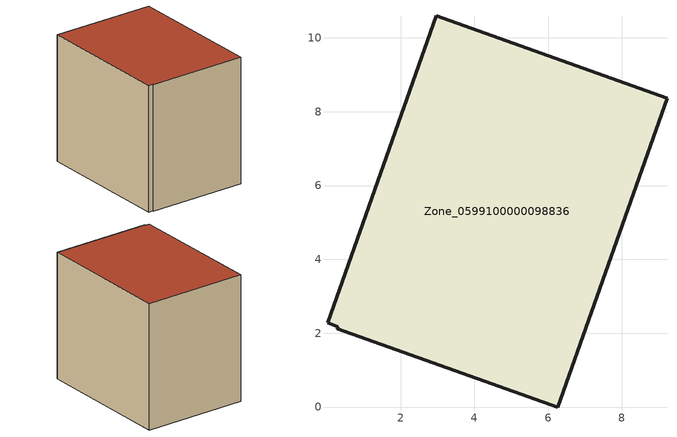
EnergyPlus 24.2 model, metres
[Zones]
Zone_0599100000098836
 floor ground (C_G): 0.29,2.12 0.3,2.18 0.02,2.28 2.97,10.6 9.22,8.37 6.26,0 z0.53
 wall outside (C_F): 6.26,0 9.22,8.37 2.97,10.6 0.02,2.28 0.3,2.18 0.29,2.12 6.26,0 z0.53:8.61
 roof outside (C_R): 0.3,2.18 0.29,2.12 6.26,0 9.22,8.37 2.97,10.6 0.02,2.28 z8.61
[BUILDING]
Pand.0599100000098836: North Axis=0; Terrain=City; Loads Convergence Tolerance Value=0.04; Temperature Convergence Tolerance Value=0.4; Solar Distribution=FullExterior; Maximum Number of Warmup Days=25; Minimum Number of Warmup Days=1
[Site:Location]
Rotterdam.The.Hague.AP_ZH_NLD Design_Conditions: Latitude=51.96; Longitude=4.45; Time Zone=1; Elevation=-4.5
[SITE:GROUNDTEMPERATURE:BUILDINGSURFACE]
18, 18, 18, 18, 18, 18, 18, 18, 18, 18, 18, 18
[MATERIAL] Thermal Absorptance=0.9; Solar Absorptance=0.7; Visible Absorptance=0.7
Name | Roughness | Thickness | Conductivity | Density | Specific Heat
G.TI.1965-1974 | MediumSmooth | 0.15 | 0.882353 | 540 | 1210
F.TI.1965-1974 | Rough | 0.3 | 0.697674 | 1920 | 840
R.TI.1965-1974 | MediumRough | 0.2 | 0.232558 | 1500 | 1000
[CONSTRUCTION]
C_G: G.TI.1965-1974
C_F: F.TI.1965-1974
C_R: R.TI.1965-1974
[ZONE]
Zone_0599100000098836: Type=1; Multiplier=1; Ceiling Height=Autocalculate; Volume=Autocalculate; Floor Area=autocalculate; Part of Total Floor Area=Yes
[ZONEINFILTRATION:DESIGNFLOWRATE]
Infil_Zone_0599100000098836: Zone or ZoneList or Space or SpaceList=Zone_0599100000098836; Schedule=AlwaysOn; Design Flow Rate Calculation Method=Flow/Area; Flow Rate per Floor Area=0.003; Constant Term Coefficient=1; Temperature Term Coefficient=0; Velocity Term Coefficient=0; Velocity Squared Term Coefficient=0
[HVACTEMPLATE:ZONE:IDEALLOADSAIRSYSTEM]
Zone_0599100000098836: Maximum Heating Supply Air Temperature=50; Minimum Cooling Supply Air Temperature=13; Maximum Heating Supply Air Humidity Ratio=0.0156; Minimum Cooling Supply Air Humidity Ratio=0.0077; Heating Limit=NoLimit; Cooling Limit=NoLimit; Dehumidification Control Type=ConstantSensibleHeatRatio; Cooling Sensible Heat Ratio=0.7; Dehumidification Setpoint=60; Humidification Control Type=None; Humidification Setpoint=30; Outdoor Air Method=None; Outdoor Air Flow Rate per Person=0.00944; Outdoor Air Flow Rate per Zone Floor Area=0; Outdoor Air Flow Rate per Zone=0; Demand Controlled Ventilation Type=None; Outdoor Air Economizer Type=NoEconomizer; Heat Recovery Type=None; Sensible Heat Recovery Effectiveness=0.7; Latent Heat Recovery Effectiveness=0.65
[ZONECONTROL:THERMOSTAT]
ThermostatControl_Zone_0599100000098836: Zone or ZoneList=Zone_0599100000098836; Control Type Schedule=DualSetpointControlType; Control 1=Thermostat_Zone_0599100000098836; Temperature Difference Between Cutout And Setpoint=0
[THERMOSTATSETPOINT:DUALSETPOINT]
Thermostat_Zone_0599100000098836: Heating Setpoint Temperature Schedule=HeatingSetpoint_Zone_0599100000098836; Cooling Setpoint Temperature Schedule=CoolingSetpoint_Zone_0599100000098836
[SCHEDULE:COMPACT]
HeatingSetpoint_Zone_0599100000098836: Through: 12/31, For: AllDays, Until: 24:00, 21
CoolingSetpoint_Zone_0599100000098836: Through: 12/31, For: AllDays, Until: 24:00, 24
DualSetpointControlType: Through: 12/31, For: AllDays, Until: 24:00, 4
AlwaysOn: Through: 12/31, For: AllDays, Until: 24:00, 1
